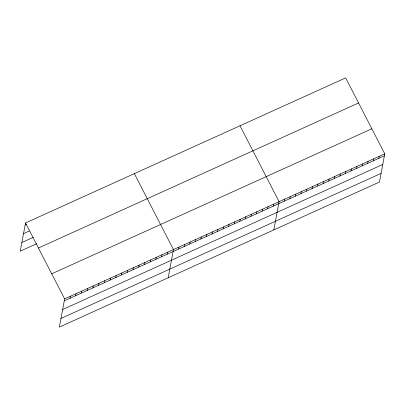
<?xml version="1.0" encoding="UTF-8"?>
<svg xmlns="http://www.w3.org/2000/svg" width="405" height="405" viewBox="0 0 405 405"><rect width="100%" height="100%" fill="white"/><g stroke="black" fill="none" stroke-linecap="round" stroke-linejoin="round"><path stroke-width="0.61" d="M25.53 222.958L64.623 298.875L59.343 327.093L379.47 182.042L384.75 153.824L345.657 77.907L25.53 222.958L20.25 251.176L36.865 243.653M69.979 298.277L70.354 296.278M75.705 295.68L76.079 293.681M81.435 293.083L81.81 291.084M87.161 290.486L87.536 288.492M92.892 287.894L93.266 285.895M98.623 285.297L98.992 283.298M104.348 282.7L104.723 280.705M110.079 280.108L110.454 278.108M115.805 277.511L116.179 275.511M121.535 274.914L121.91 272.914M127.261 272.317L127.636 270.322M132.992 269.725L133.367 267.725M138.723 267.128L139.097 265.128M144.448 264.531L144.823 262.536M150.179 261.939L150.554 259.939M155.905 259.342L156.279 257.342M161.635 256.745L162.01 254.745M167.366 254.148L167.736 252.153M168.186 277.774L173.467 249.556L134.374 173.644M178.651 249.035L179.025 247.035M184.214 246.513L184.589 244.519M189.773 243.997L190.148 241.998M195.331 241.476L195.706 239.476M200.895 238.955L201.265 236.96M206.454 236.439L206.828 234.439M212.012 233.918L212.387 231.918M217.571 231.397L217.946 229.402M223.135 228.881L223.509 226.881M228.693 226.36L229.068 224.365M234.252 223.844L234.627 221.844M239.816 221.322L240.185 219.323M245.374 218.801L245.749 216.807M250.933 216.285L251.308 214.285M256.492 213.764L256.866 211.764M262.055 211.243L262.43 209.248M267.614 208.727L267.988 206.727M273.173 206.206L273.547 204.206M273.826 229.908L279.106 201.69L240.018 125.778M284.295 201.169L284.669 199.169M289.853 198.647L290.228 196.648M295.412 196.131L295.787 194.132M300.976 193.61L301.35 191.611M306.534 191.089L306.909 189.094M312.093 188.573L312.468 186.573M317.657 186.052L318.031 184.052M323.215 183.531L323.59 181.536M328.774 181.015L329.149 179.015M334.338 178.494L334.707 176.494M339.896 175.972L340.271 173.978M345.455 173.456L345.829 171.457M351.013 170.935L351.388 168.936M356.577 168.414L356.952 166.42M362.136 165.898L362.51 163.898M367.694 163.377L368.069 161.377M373.258 160.861L373.628 158.861M378.817 158.34L379.191 156.34M25.156 224.957L26.305 224.441M23.536 233.609L29.266 231.017M21.87 242.524L33.326 237.335M38.429 248.012L358.557 102.961M51.724 273.82L371.851 128.77M64.623 298.875L384.75 153.824M64.248 300.869L384.375 155.819M62.628 309.526L382.755 164.47M60.963 318.436L381.09 173.386"/></g></svg>
